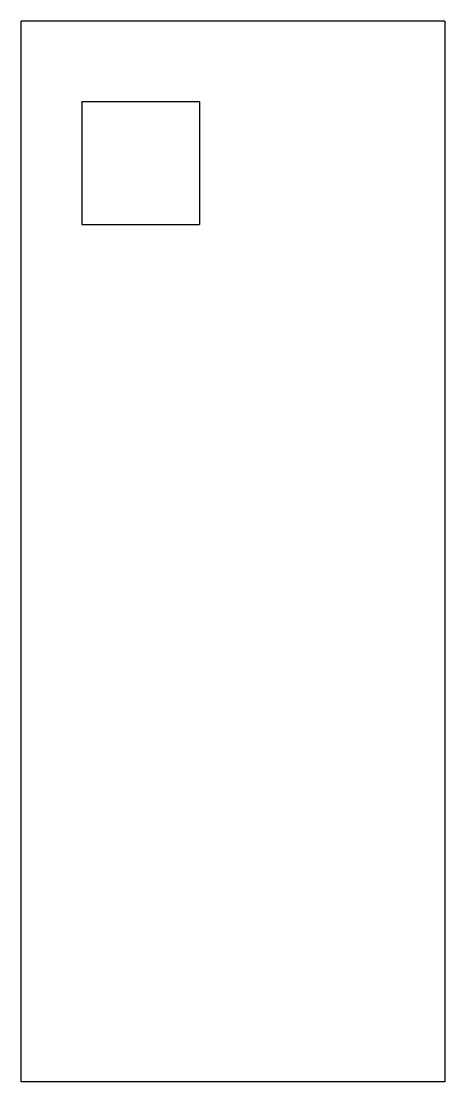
# Model space of a CAD drawing. Extents: x 0 to 18, y 0 to 45.
import ezdxf

# ---------------------------------------------------------------- set-up
doc = ezdxf.new("R2010")
doc.units = 0
doc.layers.add('--6N-THT. HOLE COVER', color=2, linetype='CONTINUOUS')

# ---------------------------------------------------------------- blocks, each defined once
blk = doc.blocks.new('06 - N - SC CTT LỖ ĐỤC 1P A9C20731')
at = {"layer": '--6N-THT. HOLE COVER', "color": 1}
for p, q in [((9, 22.5), (-9, 22.5)), ((9, -22.5), (-9, -22.5))]:
    blk.add_line(p, q, dxfattribs=at)
at = {"layer": '--6N-THT. HOLE COVER'}
for p, q in [((-1.42, 19.073), (-6.42, 19.073)), ((-6.42, 19.073), (-6.42, 13.873)), ((-1.42, 19.073), (-1.42, 13.873)), ((-6.42, 13.873), (-1.42, 13.873))]:
    blk.add_line(p, q, dxfattribs=at)
at = {"layer": '--6N-THT. HOLE COVER', "color": 1}
for points in [[(-9, -22.5), (-9, 22.5)], [(9, 22.5), (9, -22.5)]]:
    blk.add_lwpolyline(points, dxfattribs=at)

msp = doc.modelspace()

# ---------------------------------------------------------------- block references
msp.add_blockref('06 - N - SC CTT LỖ ĐỤC 1P A9C20731', (9, 22.5))

doc.saveas('drawing.dxf')
